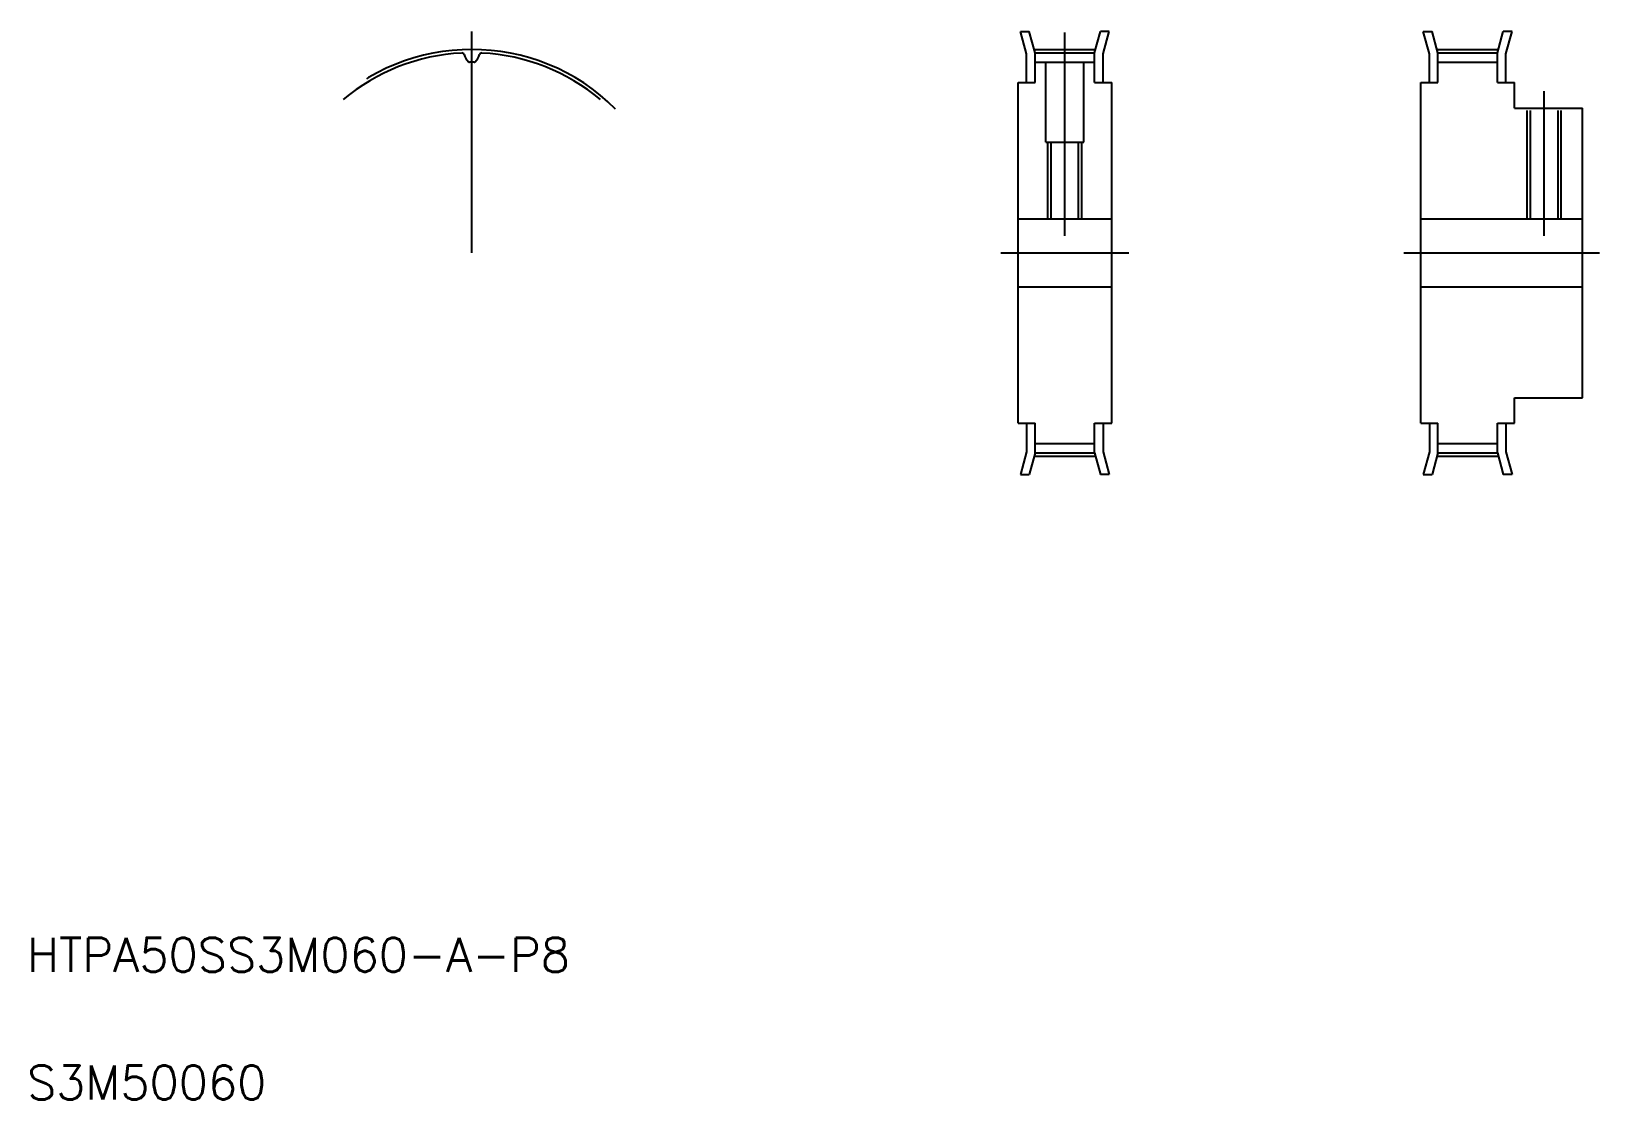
# Model space of a CAD drawing. Extents: x 11 to 195, y 10 to 135.
import ezdxf

# ---------------------------------------------------------------- set-up
doc = ezdxf.new("R2010")
doc.units = 0
doc.linetypes.add('CENTER', pattern=[50.8, 31.75, -6.35, 6.35, -6.35])
doc.linetypes.add('DASHED', pattern=[19.05, 12.7, -6.35])
doc.layers.get('0').update_dxf_attribs({"linetype": 'CONTINUOUS'})
doc.layers.add('CENTER', color=1, linetype='CENTER')
doc.styles.get("Standard").update_dxf_attribs({"font": 'txt', "bigfont": 'BIGFONT'})

msp = doc.modelspace()

# ---------------------------------------------------------------- linework, layer by layer
at = {"color": 7, "linetype": 'CONTINUOUS'}
for p, q in [((127.39, 132.76), (126.68, 135.4)), ((126.68, 135.4), (127.71, 135.4)), ((128.39, 132.89), (127.71, 135.4)), ((135.39, 132.89), (136.06, 135.4)), ((137.1, 135.4), (136.06, 135.4)), ((136.39, 132.76), (137.1, 135.4)), ((174.7, 132.76), (173.99, 135.4)), ((173.99, 135.4), (175.03, 135.4)), ((175.7, 132.89), (175.03, 135.4)), ((182.7, 132.89), (183.37, 135.4)), ((184.41, 135.4), (183.37, 135.4)), ((183.7, 132.76), (184.41, 135.4)), ((127.39, 129.4), (127.39, 132.76)), ((128.39, 129.4), (128.39, 132.89)), ((128.39, 132.89), (135.39, 132.89)), ((135.39, 129.4), (135.39, 132.89)), ((136.39, 129.4), (136.39, 132.76)), ((174.7, 129.4), (174.7, 132.76)), ((175.7, 132.89), (182.7, 132.89)), ((175.7, 129.4), (175.7, 132.89)), ((182.7, 129.4), (182.7, 132.89)), ((183.7, 129.4), (183.7, 132.76)), ((128.39, 131.78), (135.39, 131.78)), ((175.7, 131.78), (182.7, 131.78)), ((126.39, 89.4), (126.39, 129.4)), ((126.39, 129.4), (128.39, 129.4)), ((135.39, 129.4), (137.39, 129.4)), ((137.39, 89.4), (137.39, 129.4)), ((173.7, 89.4), (173.7, 129.4)), ((173.7, 129.4), (175.7, 129.4)), ((182.7, 129.4), (184.7, 129.4)), ((184.7, 126.4), (184.7, 129.4)), ((184.7, 126.4), (192.7, 126.4)), ((192.7, 92.4), (192.7, 126.4)), ((126.39, 113.4), (137.39, 113.4)), ((173.7, 113.4), (192.7, 113.4)), ((192.7, 109.4), (192.7, 109.4)), ((126.39, 105.4), (137.39, 105.4)), ((173.7, 105.4), (192.7, 105.4)), ((192.7, 100.9), (192.7, 100.9)), ((184.7, 89.4), (184.7, 92.4)), ((184.7, 92.4), (192.7, 92.4)), ((126.39, 89.4), (128.39, 89.4)), ((127.39, 89.4), (127.39, 86.04)), ((128.39, 85.91), (128.39, 89.4)), ((135.39, 89.4), (137.39, 89.4)), ((135.39, 85.91), (135.39, 89.4)), ((136.39, 89.4), (136.39, 86.04)), ((173.7, 89.4), (175.7, 89.4)), ((174.7, 89.4), (174.7, 86.04)), ((175.7, 85.91), (175.7, 89.4)), ((182.7, 89.4), (184.7, 89.4)), ((182.7, 85.91), (182.7, 89.4)), ((183.7, 89.4), (183.7, 86.04)), ((128.39, 87.02), (135.39, 87.02)), ((175.7, 87.02), (182.7, 87.02)), ((127.39, 86.04), (126.68, 83.4)), ((128.39, 85.91), (127.71, 83.4)), ((128.39, 85.91), (135.39, 85.91)), ((135.39, 85.91), (136.06, 83.4)), ((136.39, 86.04), (137.1, 83.4)), ((174.7, 86.04), (173.99, 83.4)), ((175.7, 85.91), (175.03, 83.4)), ((175.7, 85.91), (182.7, 85.91)), ((182.7, 85.91), (183.37, 83.4)), ((183.7, 86.04), (184.41, 83.4)), ((126.68, 83.4), (127.71, 83.4)), ((137.1, 83.4), (136.06, 83.4)), ((173.99, 83.4), (175.03, 83.4)), ((184.41, 83.4), (183.37, 83.4))]:
    msp.add_line(p, q, dxfattribs=at)
at = {"color": 3, "linetype": 'DASHED'}
for p, q in [((129.64, 122.4), (129.64, 131.78)), ((134.14, 122.4), (134.14, 131.78)), ((186.2, 113.4), (186.2, 126.4)), ((186.58, 113.4), (186.58, 126.4)), ((189.82, 113.4), (189.82, 126.4)), ((190.2, 113.4), (190.2, 126.4)), ((129.64, 122.4), (134.14, 122.4)), ((129.89, 113.4), (129.89, 122.4)), ((130.27, 113.4), (130.27, 122.4)), ((133.51, 113.4), (133.51, 122.4)), ((133.89, 113.4), (133.89, 122.4))]:
    msp.add_line(p, q, dxfattribs=at)
at = {"color": 7, "linetype": 'CONTINUOUS'}
for centre, radius, start, end in [((62.24, 109.4), 23.49, 92.9084, 130), ((61.07, 132.59), 0.28, 17.3108, 92.9084), ((63.22, 133.26), 1.98, 197.3108, 226.4564), ((61.27, 133.26), 1.98, 313.5436, 342.6892), ((63.42, 132.59), 0.28, 87.0916, 162.6892), ((62.24, 109.4), 23.49, 50, 87.0916), ((61.96, 131.94), 0.15, 226.4564, 270.7177), ((62.24, 109.4), 22.38, 90, 90.7177), ((62.24, 109.4), 22.38, 89.2823, 90), ((62.53, 131.94), 0.15, 269.2823, 313.5436)]:
    msp.add_arc(centre, radius, start, end, dxfattribs=at)
at = {"layer": 'CENTER', "color": 1, "linetype": 'CENTER'}
for p, q in [((62.24, 109.4), (62.24, 135.4)), ((131.89, 111.4), (131.89, 135.28)), ((128.39, 133.28), (135.39, 133.28)), ((175.7, 133.28), (182.7, 133.28)), ((188.2, 111.4), (188.2, 128.4)), ((124.39, 109.4), (139.39, 109.4)), ((171.7, 109.4), (194.7, 109.4)), ((128.39, 85.53), (135.39, 85.53)), ((175.7, 85.53), (182.7, 85.53))]:
    msp.add_line(p, q, dxfattribs=at)
msp.add_arc((62.24, 109.4), 23.88, 45, 135, dxfattribs=at)

# ---------------------------------------------------------------- texts
at = {"color": 7, "linetype": 'CONTINUOUS'}
for s, p in [('HTPA50SS3M060-A-P8', (10, 25)), ('S3M50060', (10, 10))]:
    msp.add_text(s, height=4, dxfattribs=at).set_placement(p)

doc.saveas('drawing.dxf')
